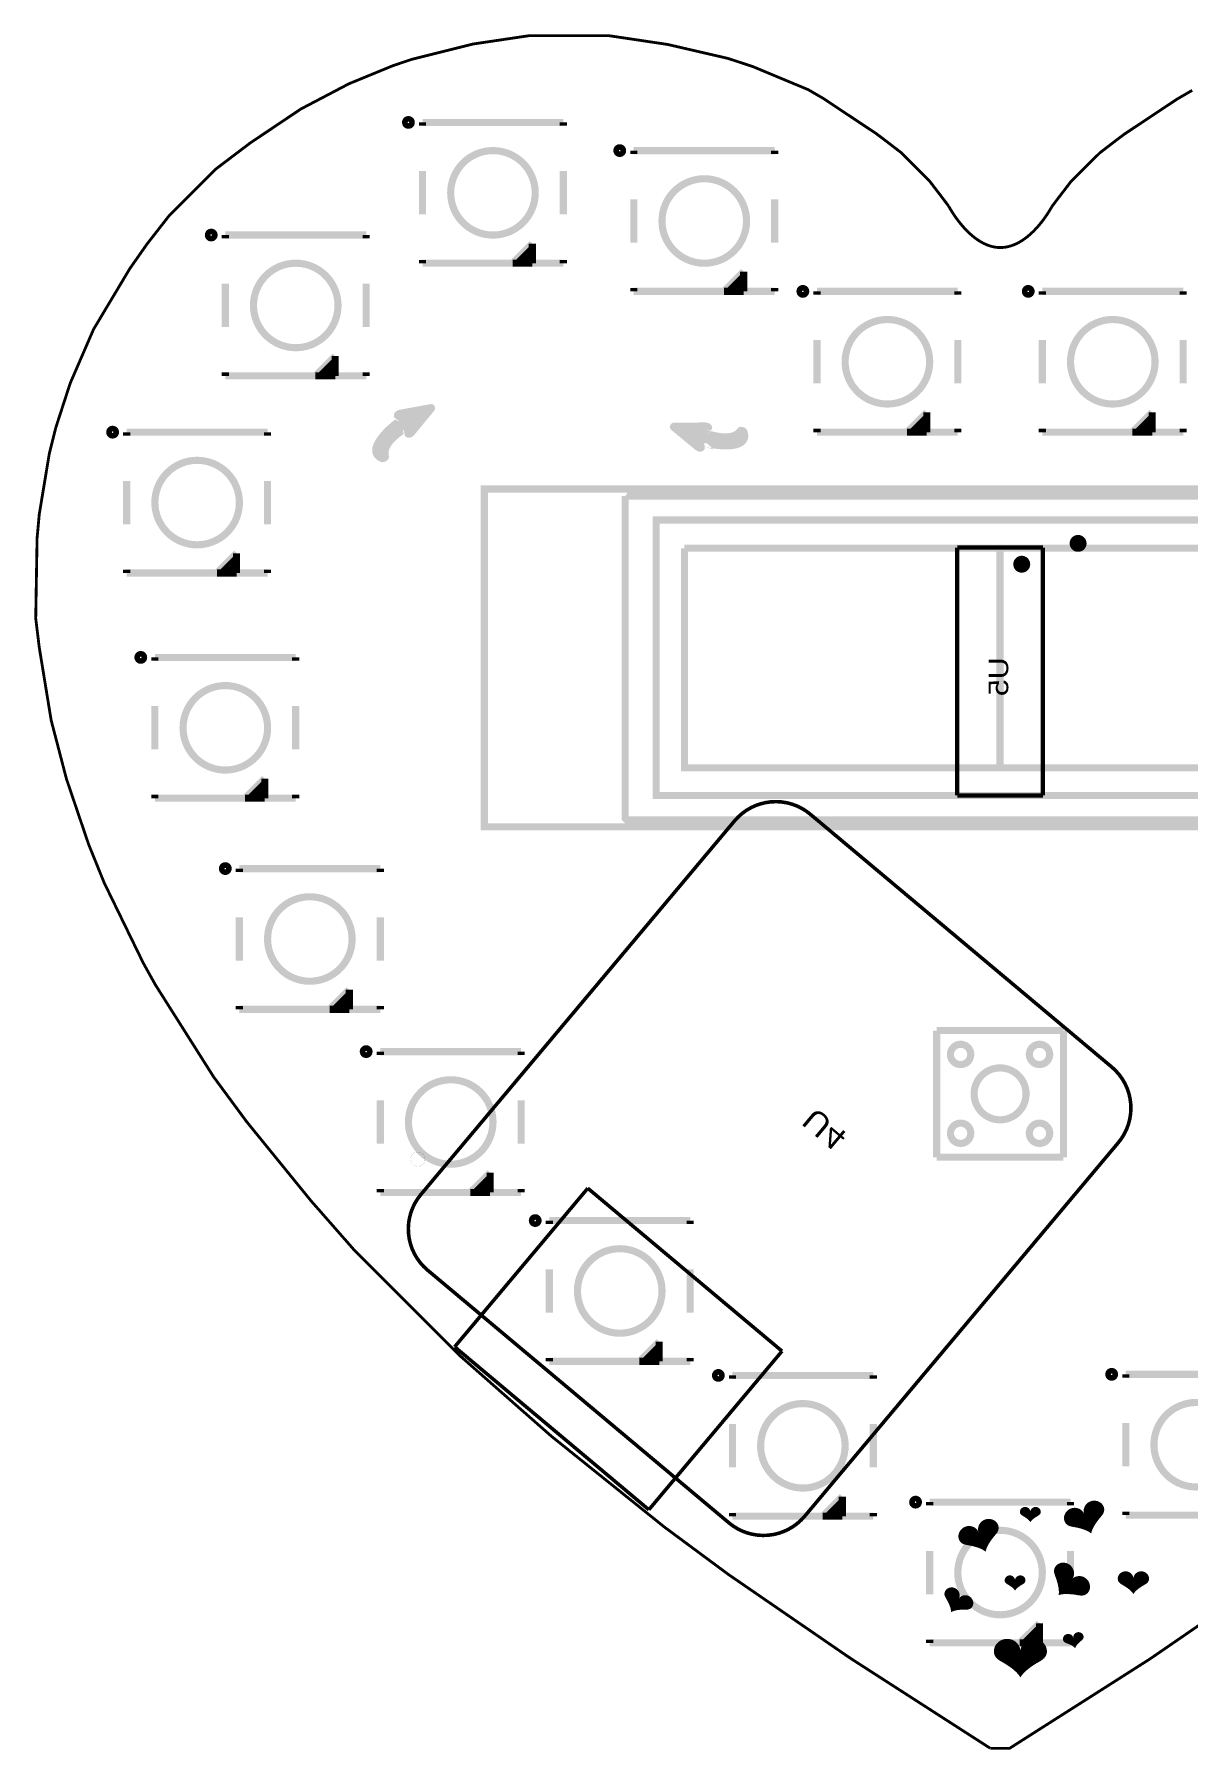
# Model space of a CAD drawing. Header units: millimetres. Extents: x -86.3 to -17.7, y 93.2 to 154.1.
# Drawn here: x -86.3 to -45.3, y 93.2 to 154.1 of the extents above; entities that cross this region are included whole.
import ezdxf
from ezdxf.enums import TextEntityAlignment as Align

# ---------------------------------------------------------------- set-up
doc = ezdxf.new("R2010")
doc.units = ezdxf.units.MM
doc.header["$MEASUREMENT"] = 0
for name, color, linetype, true_color in [('Board-Outline-Layer', 7, 'Continuous', 0xff00ff), ('Bottom-Silkscreen-Layer', 7, 'Continuous', 0x66cc33), ('Top-Silkscreen-Layer', 7, 'Continuous', 0xffcc00)]:
    doc.layers.add(name, color=color, linetype=linetype, true_color=true_color)
doc.styles.get("Standard").update_dxf_attribs({"font": 'arial.ttf'})

msp = doc.modelspace()

# ---------------------------------------------------------------- hatches: boundary and pattern name
at = {"layer": 'Top-Silkscreen-Layer'}
for points in [[(-68.6, 146.7), (-68.6, 146.1), (-68.7, 146), (-69.3, 146)], [(-68.6, 146.7), (-68.6, 146.1), (-68.7, 146), (-69.3, 146)], [(-61.1, 145.7), (-61.1, 145.1), (-61.2, 145), (-61.8, 145)], [(-61.1, 145.7), (-61.1, 145.1), (-61.2, 145), (-61.8, 145)], [(-75.6, 142.7), (-75.6, 142.1), (-75.7, 142), (-76.3, 142)], [(-75.6, 142.7), (-75.6, 142.1), (-75.7, 142), (-76.3, 142)], [(-73.885, 139.068), (-73.892, 139.065), (-73.899, 139.064), (-73.906, 139.062), (-73.914, 139.061), (-73.921, 139.06), (-73.926, 139.061), (-73.93, 139.062), (-73.935, 139.064), (-73.939, 139.066), (-73.95, 139.071), (-73.961, 139.075), (-73.975, 139.082), (-73.988, 139.089), (-74, 139.096), (-74.012, 139.103), (-74.023, 139.11), (-74.033, 139.117), (-74.044, 139.125), (-74.055, 139.133), (-74.062, 139.14), (-74.07, 139.146), (-74.076, 139.152), (-74.082, 139.158), (-74.089, 139.166), (-74.096, 139.174), (-74.105, 139.185), (-74.113, 139.196), (-74.126, 139.221), (-74.14, 139.246), (-74.144, 139.257), (-74.148, 139.269), (-74.151, 139.28), (-74.154, 139.292), (-74.155, 139.302), (-74.157, 139.313), (-74.158, 139.326), (-74.159, 139.339), (-74.159, 139.353), (-74.159, 139.366), (-74.159, 139.378), (-74.158, 139.389), (-74.155, 139.408), (-74.153, 139.426), (-74.149, 139.445), (-74.144, 139.463), (-74.14, 139.477), (-74.136, 139.491), (-74.129, 139.51), (-74.123, 139.528), (-74.114, 139.548), (-74.105, 139.569), (-74.101, 139.579), (-74.096, 139.589), (-74.087, 139.606), (-74.078, 139.623), (-74.07, 139.638), (-74.061, 139.654), (-74.05, 139.672), (-74.038, 139.691), (-74.028, 139.706), (-74.018, 139.722), (-74.005, 139.741), (-73.991, 139.761), (-73.969, 139.791), (-73.946, 139.821), (-73.935, 139.834), (-73.924, 139.848), (-73.917, 139.857), (-73.91, 139.866), (-73.9, 139.878), (-73.889, 139.89), (-73.878, 139.903), (-73.867, 139.916), (-73.85, 139.935), (-73.832, 139.954), (-73.813, 139.975), (-73.793, 139.996), (-73.775, 140.015), (-73.757, 140.033), (-73.736, 140.053), (-73.716, 140.074), (-73.695, 140.094), (-73.674, 140.113), (-73.642, 140.142), (-73.611, 140.171), (-73.582, 140.195), (-73.553, 140.22), (-73.528, 140.242), (-73.502, 140.263), (-73.481, 140.28), (-73.46, 140.296), (-73.436, 140.315), (-73.412, 140.333), (-73.395, 140.347), (-73.377, 140.36), (-73.359, 140.373), (-73.341, 140.386), (-73.32, 140.401), (-73.299, 140.415), (-73.27, 140.436), (-73.24, 140.456), (-73.231, 140.461), (-73.222, 140.467), (-73.224, 140.468), (-73.225, 140.469), (-73.302, 140.527), (-73.378, 140.585), (-73.382, 140.588), (-73.386, 140.592), (-73.386, 140.596), (-73.387, 140.601), (-73.385, 140.606), (-73.383, 140.612), (-73.379, 140.619), (-73.374, 140.626), (-73.366, 140.633), (-73.357, 140.641), (-73.344, 140.649), (-73.332, 140.656), (-73.322, 140.66), (-73.312, 140.664), (-73.306, 140.666), (-73.299, 140.668), (-73.283, 140.671), (-73.266, 140.674), (-72.934, 140.735), (-72.601, 140.796), (-72.59, 140.798), (-72.58, 140.8), (-72.558, 140.804), (-72.537, 140.808), (-72.509, 140.813), (-72.482, 140.818), (-72.44, 140.826), (-72.398, 140.833), (-72.389, 140.835), (-72.38, 140.836), (-72.298, 140.852), (-72.215, 140.867), (-72.21, 140.867), (-72.204, 140.868), (-72.198, 140.866), (-72.191, 140.865), (-72.188, 140.86), (-72.184, 140.855), (-72.184, 140.85), (-72.185, 140.845), (-72.187, 140.841), (-72.188, 140.837), (-72.192, 140.832), (-72.196, 140.826), (-72.487, 140.473), (-72.778, 140.119), (-72.785, 140.111), (-72.793, 140.102), (-72.827, 140.06), (-72.861, 140.019), (-72.879, 139.997), (-72.897, 139.975), (-72.901, 139.97), (-72.905, 139.966), (-72.912, 139.96), (-72.919, 139.955), (-72.929, 139.948), (-72.94, 139.942), (-72.948, 139.938), (-72.957, 139.934), (-72.965, 139.932), (-72.972, 139.93), (-72.98, 139.929), (-72.987, 139.928), (-72.994, 139.929), (-73, 139.93), (-73.004, 139.933), (-73.008, 139.936), (-73.011, 139.955), (-73.015, 139.974), (-73.032, 140.07), (-73.05, 140.165), (-73.05, 140.167), (-73.05, 140.168), (-73.055, 140.165), (-73.06, 140.162), (-73.088, 140.144), (-73.117, 140.125), (-73.147, 140.105), (-73.176, 140.086), (-73.193, 140.074), (-73.211, 140.062), (-73.232, 140.047), (-73.253, 140.032), (-73.276, 140.015), (-73.299, 139.998), (-73.311, 139.99), (-73.323, 139.981), (-73.341, 139.967), (-73.359, 139.953), (-73.383, 139.934), (-73.408, 139.914), (-73.417, 139.907), (-73.427, 139.899), (-73.443, 139.885), (-73.458, 139.872), (-73.479, 139.854), (-73.499, 139.836), (-73.518, 139.819), (-73.537, 139.801), (-73.554, 139.784), (-73.571, 139.767), (-73.588, 139.749), (-73.605, 139.731), (-73.616, 139.72), (-73.626, 139.709), (-73.637, 139.696), (-73.648, 139.683), (-73.662, 139.667), (-73.675, 139.651), (-73.691, 139.628), (-73.708, 139.606), (-73.718, 139.591), (-73.728, 139.576), (-73.739, 139.558), (-73.749, 139.541), (-73.755, 139.531), (-73.761, 139.521), (-73.768, 139.506), (-73.776, 139.491), (-73.783, 139.476), (-73.79, 139.461), (-73.796, 139.445), (-73.802, 139.429), (-73.808, 139.41), (-73.814, 139.391), (-73.818, 139.376), (-73.822, 139.361), (-73.825, 139.346), (-73.828, 139.33), (-73.83, 139.315), (-73.832, 139.3), (-73.833, 139.286), (-73.834, 139.273), (-73.834, 139.258), (-73.834, 139.243), (-73.834, 139.231), (-73.833, 139.219), (-73.832, 139.21), (-73.832, 139.2), (-73.83, 139.189), (-73.828, 139.177), (-73.827, 139.168), (-73.825, 139.159), (-73.822, 139.145), (-73.819, 139.132), (-73.819, 139.128), (-73.82, 139.124), (-73.823, 139.117), (-73.826, 139.11), (-73.833, 139.103), (-73.839, 139.096), (-73.848, 139.09), (-73.856, 139.084), (-73.866, 139.077), (-73.877, 139.071)], [(-61.126, 140.045), (-61.12, 140.041), (-61.114, 140.037), (-61.108, 140.033), (-61.102, 140.028), (-61.097, 140.022), (-61.094, 140.018), (-61.092, 140.014), (-61.091, 140.01), (-61.09, 140.005), (-61.086, 139.993), (-61.083, 139.982), (-61.079, 139.967), (-61.076, 139.952), (-61.073, 139.939), (-61.071, 139.925), (-61.07, 139.913), (-61.068, 139.901), (-61.067, 139.887), (-61.067, 139.873), (-61.067, 139.863), (-61.067, 139.853), (-61.068, 139.845), (-61.068, 139.837), (-61.07, 139.826), (-61.071, 139.815), (-61.074, 139.802), (-61.077, 139.788), (-61.088, 139.762), (-61.098, 139.736), (-61.105, 139.725), (-61.111, 139.714), (-61.118, 139.705), (-61.125, 139.696), (-61.132, 139.687), (-61.139, 139.679), (-61.148, 139.67), (-61.157, 139.661), (-61.168, 139.652), (-61.178, 139.643), (-61.187, 139.636), (-61.197, 139.629), (-61.212, 139.619), (-61.228, 139.609), (-61.245, 139.601), (-61.262, 139.592), (-61.275, 139.587), (-61.289, 139.581), (-61.307, 139.574), (-61.326, 139.567), (-61.347, 139.561), (-61.368, 139.554), (-61.379, 139.551), (-61.389, 139.549), (-61.408, 139.544), (-61.427, 139.54), (-61.444, 139.537), (-61.462, 139.534), (-61.483, 139.53), (-61.505, 139.527), (-61.523, 139.525), (-61.541, 139.523), (-61.565, 139.52), (-61.588, 139.518), (-61.626, 139.516), (-61.663, 139.514), (-61.681, 139.514), (-61.698, 139.513), (-61.71, 139.513), (-61.721, 139.513), (-61.737, 139.513), (-61.753, 139.513), (-61.77, 139.514), (-61.787, 139.514), (-61.813, 139.515), (-61.839, 139.516), (-61.868, 139.517), (-61.896, 139.519), (-61.922, 139.521), (-61.948, 139.523), (-61.977, 139.526), (-62.005, 139.528), (-62.034, 139.531), (-62.062, 139.535), (-62.105, 139.54), (-62.147, 139.546), (-62.184, 139.552), (-62.222, 139.558), (-62.255, 139.564), (-62.288, 139.57), (-62.314, 139.576), (-62.34, 139.581), (-62.37, 139.587), (-62.399, 139.594), (-62.421, 139.599), (-62.442, 139.604), (-62.464, 139.609), (-62.485, 139.614), (-62.51, 139.621), (-62.535, 139.627), (-62.569, 139.637), (-62.604, 139.647), (-62.614, 139.65), (-62.624, 139.653), (-62.623, 139.652), (-62.623, 139.65), (-62.619, 139.554), (-62.614, 139.458), (-62.614, 139.453), (-62.614, 139.448), (-62.617, 139.445), (-62.62, 139.441), (-62.626, 139.439), (-62.632, 139.436), (-62.64, 139.436), (-62.648, 139.435), (-62.659, 139.437), (-62.67, 139.438), (-62.684, 139.443), (-62.698, 139.448), (-62.708, 139.453), (-62.717, 139.458), (-62.723, 139.462), (-62.728, 139.465), (-62.741, 139.476), (-62.754, 139.487), (-63.014, 139.702), (-63.275, 139.918), (-63.283, 139.925), (-63.292, 139.932), (-63.309, 139.946), (-63.325, 139.96), (-63.347, 139.977), (-63.368, 139.995), (-63.401, 140.022), (-63.434, 140.049), (-63.441, 140.055), (-63.448, 140.061), (-63.513, 140.114), (-63.577, 140.168), (-63.581, 140.172), (-63.585, 140.176), (-63.588, 140.182), (-63.591, 140.188), (-63.59, 140.193), (-63.588, 140.199), (-63.584, 140.202), (-63.581, 140.205), (-63.576, 140.206), (-63.572, 140.207), (-63.565, 140.208), (-63.558, 140.208), (-63.101, 140.213), (-62.643, 140.217), (-62.631, 140.217), (-62.62, 140.217), (-62.566, 140.218), (-62.513, 140.218), (-62.484, 140.219), (-62.455, 140.219), (-62.449, 140.219), (-62.443, 140.218), (-62.435, 140.217), (-62.427, 140.215), (-62.415, 140.211), (-62.403, 140.207), (-62.394, 140.203), (-62.386, 140.199), (-62.379, 140.195), (-62.373, 140.19), (-62.367, 140.185), (-62.362, 140.18), (-62.359, 140.174), (-62.355, 140.169), (-62.355, 140.164), (-62.355, 140.159), (-62.367, 140.144), (-62.38, 140.129), (-62.441, 140.054), (-62.503, 139.98), (-62.504, 139.978), (-62.505, 139.977), (-62.5, 139.976), (-62.495, 139.974), (-62.462, 139.964), (-62.43, 139.954), (-62.395, 139.944), (-62.361, 139.934), (-62.341, 139.928), (-62.321, 139.923), (-62.296, 139.916), (-62.27, 139.909), (-62.243, 139.903), (-62.215, 139.896), (-62.201, 139.892), (-62.187, 139.889), (-62.164, 139.884), (-62.142, 139.879), (-62.112, 139.873), (-62.081, 139.867), (-62.069, 139.864), (-62.057, 139.862), (-62.037, 139.858), (-62.016, 139.855), (-61.989, 139.851), (-61.962, 139.847), (-61.937, 139.844), (-61.911, 139.841), (-61.888, 139.838), (-61.864, 139.836), (-61.839, 139.834), (-61.814, 139.833), (-61.799, 139.832), (-61.783, 139.832), (-61.766, 139.831), (-61.749, 139.831), (-61.728, 139.831), (-61.707, 139.832), (-61.68, 139.833), (-61.652, 139.835), (-61.634, 139.837), (-61.616, 139.839), (-61.596, 139.842), (-61.576, 139.845), (-61.564, 139.847), (-61.553, 139.849), (-61.537, 139.853), (-61.52, 139.857), (-61.504, 139.861), (-61.488, 139.865), (-61.472, 139.871), (-61.456, 139.876), (-61.437, 139.884), (-61.419, 139.891), (-61.405, 139.898), (-61.391, 139.905), (-61.377, 139.912), (-61.363, 139.92), (-61.351, 139.928), (-61.338, 139.936), (-61.327, 139.944), (-61.316, 139.952), (-61.304, 139.962), (-61.293, 139.971), (-61.284, 139.979), (-61.275, 139.987), (-61.268, 139.994), (-61.262, 140.001), (-61.254, 140.01), (-61.246, 140.018), (-61.24, 140.025), (-61.234, 140.033), (-61.226, 140.044), (-61.218, 140.054), (-61.214, 140.057), (-61.211, 140.059), (-61.204, 140.061), (-61.196, 140.063), (-61.186, 140.062), (-61.177, 140.062), (-61.167, 140.06), (-61.157, 140.057), (-61.145, 140.053), (-61.133, 140.049)], [(-54.6, 140.7), (-54.6, 140.1), (-54.7, 140), (-55.3, 140)], [(-54.6, 140.7), (-54.6, 140.1), (-54.7, 140), (-55.3, 140)], [(-46.6, 140.7), (-46.6, 140.1), (-46.7, 140), (-47.3, 140)], [(-46.6, 140.7), (-46.6, 140.1), (-46.7, 140), (-47.3, 140)], [(-79.1, 135.7), (-79.1, 135.1), (-79.2, 135), (-79.8, 135)], [(-79.1, 135.7), (-79.1, 135.1), (-79.2, 135), (-79.8, 135)], [(-78.1, 127.7), (-78.1, 127.1), (-78.2, 127), (-78.8, 127)], [(-78.1, 127.7), (-78.1, 127.1), (-78.2, 127), (-78.8, 127)], [(-75.1, 120.2), (-75.1, 119.6), (-75.2, 119.5), (-75.8, 119.5)], [(-75.1, 120.2), (-75.1, 119.6), (-75.2, 119.5), (-75.8, 119.5)], [(-70.1, 113.7), (-70.1, 113.1), (-70.2, 113), (-70.8, 113)], [(-70.1, 113.7), (-70.1, 113.1), (-70.2, 113), (-70.8, 113)], [(-64.1, 107.7), (-64.1, 107.1), (-64.2, 107), (-64.8, 107)], [(-64.1, 107.7), (-64.1, 107.1), (-64.2, 107), (-64.8, 107)], [(-57.6, 102.2), (-57.6, 101.6), (-57.7, 101.5), (-58.3, 101.5)], [(-57.6, 102.2), (-57.6, 101.6), (-57.7, 101.5), (-58.3, 101.5)], [(-50.6, 97.7), (-50.6, 97.1), (-50.7, 97), (-51.3, 97)], [(-50.6, 97.7), (-50.6, 97.1), (-50.7, 97), (-51.3, 97)]]:
    msp.add_hatch(color=256, dxfattribs=at).paths.add_polyline_path(points)

# ---------------------------------------------------------------- linework, layer by layer
at = {"layer": 'Board-Outline-Layer', "const_width": 0.1}
for points in [[(-52.353, 93.261), (-57.24, 96.408), (-57.439, 96.541), (-61.636, 99.427), (-63.909, 101.111), (-67.928, 104.343), (-70.036, 106.198), (-71.137, 107.168), (-74.932, 110.962), (-76.462, 112.706), (-78.747, 115.517), (-79.913, 117.1), (-81.983, 120.375), (-82.414, 121.151), (-83.797, 123.992), (-84.349, 125.355), (-85.138, 127.684), (-85.681, 129.769), (-86.103, 132.352), (-86.229, 133.383), (-86.181, 136.233), (-86.103, 137.088), (-85.744, 139.254), (-85.508, 140.189), (-85.004, 141.74), (-84.176, 143.654), (-82.885, 145.815), (-82.282, 146.677), (-81.485, 147.699), (-79.847, 149.337), (-78.624, 150.265), (-76.82, 151.476), (-75.113, 152.373), (-73.543, 153.019), (-72.871, 153.244), (-70.7, 153.786), (-68.723, 154.08), (-65.877, 154.08), (-63.801, 153.77), (-61.659, 153.274), (-60.78, 152.985), (-58.814, 152.166), (-58.279, 151.855), (-56.406, 150.61), (-56.117, 150.393), (-55.529, 149.941), (-54.494, 148.906), (-54.084, 148.371), (-53.825, 148.028)], [(-45.179, 152.141), (-45.714, 151.831), (-47.587, 150.585), (-47.876, 150.368), (-48.464, 149.916), (-49.499, 148.881), (-49.909, 148.346), (-50.168, 148.004)], [(-53.825, 148.028), (-53.824, 148.026), (-53.821, 148.021), (-53.816, 148.012), (-53.809, 148), (-53.801, 147.985), (-53.791, 147.967), (-53.779, 147.946), (-53.765, 147.923), (-53.75, 147.897), (-53.732, 147.869), (-53.713, 147.838), (-53.693, 147.806), (-53.671, 147.772), (-53.647, 147.735), (-53.622, 147.698), (-53.595, 147.659), (-53.566, 147.618), (-53.536, 147.577), (-53.505, 147.535), (-53.472, 147.491), (-53.437, 147.447), (-53.401, 147.403), (-53.364, 147.358), (-53.326, 147.313), (-53.286, 147.268), (-53.245, 147.223), (-53.202, 147.178), (-53.158, 147.134), (-53.113, 147.09), (-53.067, 147.047), (-53.019, 147.004), (-52.971, 146.963), (-52.921, 146.923), (-52.87, 146.884), (-52.818, 146.846), (-52.765, 146.81), (-52.711, 146.776), (-52.655, 146.744), (-52.599, 146.714), (-52.542, 146.686), (-52.484, 146.66), (-52.425, 146.637), (-52.365, 146.616), (-52.304, 146.598), (-52.242, 146.584), (-52.179, 146.572), (-52.116, 146.563), (-52.052, 146.558), (-51.987, 146.557)], [(-51.987, 146.557), (-51.922, 146.559), (-51.858, 146.564), (-51.795, 146.573), (-51.732, 146.585), (-51.671, 146.6), (-51.61, 146.618), (-51.55, 146.639), (-51.491, 146.662), (-51.433, 146.687), (-51.377, 146.715), (-51.321, 146.745), (-51.266, 146.777), (-51.212, 146.81), (-51.16, 146.846), (-51.108, 146.883), (-51.058, 146.921), (-51.008, 146.961), (-50.96, 147.001), (-50.913, 147.043), (-50.868, 147.085), (-50.823, 147.128), (-50.78, 147.172), (-50.738, 147.216), (-50.697, 147.26), (-50.658, 147.304), (-50.62, 147.348), (-50.583, 147.392), (-50.548, 147.435), (-50.514, 147.478), (-50.482, 147.521), (-50.451, 147.562), (-50.422, 147.603), (-50.394, 147.642), (-50.367, 147.68), (-50.342, 147.717), (-50.319, 147.752), (-50.297, 147.786), (-50.277, 147.818), (-50.259, 147.847), (-50.242, 147.875), (-50.227, 147.9), (-50.213, 147.923), (-50.201, 147.943), (-50.191, 147.961), (-50.183, 147.976), (-50.177, 147.987), (-50.172, 147.996), (-50.169, 148.001), (-50.168, 148.003)], [(-52.345, 93.258), (-51.66, 93.258), (-46.753, 96.384), (-46.554, 96.517), (-42.357, 99.403)]]:
    msp.add_lwpolyline(points, dxfattribs=at)
at = {"layer": 'Bottom-Silkscreen-Layer'}
for points, const_width in [([(-50.479, 135.901), (-53.521, 135.901)], 0.152), ([(-53.521, 135.901), (-53.521, 127.099)], 0.152), ([(-50.479, 135.901), (-53.521, 135.901)], 0.152), ([(-53.521, 135.901), (-53.521, 127.099)], 0.152), ([(-50.479, 127.099), (-50.479, 135.901)], 0.152), ([(-50.479, 127.099), (-50.479, 135.901)], 0.152), ([(-53.521, 127.099), (-50.479, 127.099)], 0.152), ([(-53.521, 127.099), (-50.479, 127.099)], 0.152), ([(-61.422, 126.198), (-72.558, 112.926)], 0.127), ([(-61.422, 126.198), (-72.558, 112.926)], 0.127), ([(-58.738, 126.433), (-48.036, 117.453)], 0.127), ([(-58.738, 126.433), (-48.036, 117.453)], 0.127), ([(-47.802, 114.769), (-58.938, 101.497)], 0.127), ([(-47.802, 114.769), (-58.938, 101.497)], 0.127), ([(-66.634, 113.148), (-71.36, 107.515)], 0.127), ([(-66.634, 113.148), (-71.36, 107.515)], 0.127), ([(-59.74, 107.363), (-66.634, 113.148)], 0.127), ([(-59.74, 107.363), (-66.634, 113.148)], 0.127), ([(-61.622, 101.263), (-72.323, 110.242)], 0.127), ([(-61.622, 101.263), (-72.323, 110.242)], 0.127), ([(-71.356, 107.513), (-64.466, 101.731)], 0.127), ([(-71.356, 107.513), (-64.466, 101.731)], 0.127), ([(-64.466, 101.731), (-59.74, 107.363)], 0.127), ([(-64.466, 101.731), (-59.74, 107.363)], 0.127)]:
    msp.add_lwpolyline(points, dxfattribs=dict(at, const_width=const_width))
for points, const_width in [([(-49.381, 136.05, 1), (-49.081, 136.05, 1)], 0.3), ([(-49.381, 136.05, 1), (-49.081, 136.05, 1)], 0.3), ([(-51.381, 135.31, 1), (-51.081, 135.31, 1)], 0.3), ([(-51.381, 135.31, 1), (-51.081, 135.31, 1)], 0.3), ([(-72.922, 114.179, 1), (-72.414, 114.179, 1)], 0.003), ([(-72.922, 114.179, 1), (-72.414, 114.179, 1)], 0.003)]:
    msp.add_lwpolyline(points, format="xyb", close=True, dxfattribs=dict(at, const_width=const_width))
at = {"layer": 'Bottom-Silkscreen-Layer', "const_width": 0.127}
for points in [[(-61.422, 126.198, -0.414), (-58.738, 126.433)], [(-61.422, 126.198, -0.414), (-58.738, 126.433)], [(-48.036, 117.453, -0.414), (-47.802, 114.769)], [(-48.036, 117.453, -0.414), (-47.802, 114.769)], [(-72.323, 110.242, -0.414), (-72.558, 112.926)], [(-72.323, 110.242, -0.414), (-72.558, 112.926)], [(-58.938, 101.497, -0.414), (-61.622, 101.263)], [(-58.938, 101.497, -0.414), (-61.622, 101.263)]]:
    msp.add_lwpolyline(points, format="xyb", dxfattribs=at)
at = {"layer": 'Top-Silkscreen-Layer', "const_width": 0.254}
for points in [[(-73.1, 151, 1), (-72.9, 151, 1)], [(-73.1, 151, 1), (-72.9, 151, 1)], [(-71.5, 148.5, 1), (-68.499, 148.5, 1)], [(-71.5, 148.5, 1), (-68.499, 148.5, 1)], [(-65.6, 150, 1), (-65.4, 150, 1)], [(-65.6, 150, 1), (-65.4, 150, 1)], [(-64, 147.5, 1), (-60.999, 147.5, 1)], [(-64, 147.5, 1), (-60.999, 147.5, 1)], [(-80.1, 147, 1), (-79.9, 147, 1)], [(-80.1, 147, 1), (-79.9, 147, 1)], [(-78.5, 144.5, 1), (-75.499, 144.5, 1)], [(-78.5, 144.5, 1), (-75.499, 144.5, 1)], [(-59.1, 145, 1), (-58.9, 145, 1)], [(-59.1, 145, 1), (-58.9, 145, 1)], [(-51.1, 145, 1), (-50.9, 145, 1)], [(-51.1, 145, 1), (-50.9, 145, 1)], [(-57.5, 142.5, 1), (-54.499, 142.5, 1)], [(-57.5, 142.5, 1), (-54.499, 142.5, 1)], [(-49.5, 142.5, 1), (-46.499, 142.5, 1)], [(-49.5, 142.5, 1), (-46.499, 142.5, 1)], [(-83.6, 140, 1), (-83.4, 140, 1)], [(-83.6, 140, 1), (-83.4, 140, 1)], [(-82, 137.5, 1), (-78.999, 137.5, 1)], [(-82, 137.5, 1), (-78.999, 137.5, 1)], [(-82.6, 132, 1), (-82.4, 132, 1)], [(-82.6, 132, 1), (-82.4, 132, 1)], [(-81, 129.5, 1), (-77.999, 129.5, 1)], [(-81, 129.5, 1), (-77.999, 129.5, 1)], [(-79.6, 124.5, 1), (-79.4, 124.5, 1)], [(-79.6, 124.5, 1), (-79.4, 124.5, 1)], [(-78, 122, 1), (-74.999, 122, 1)], [(-78, 122, 1), (-74.999, 122, 1)], [(-74.6, 118, 1), (-74.4, 118, 1)], [(-74.6, 118, 1), (-74.4, 118, 1)], [(-73, 115.5, 1), (-69.999, 115.5, 1)], [(-73, 115.5, 1), (-69.999, 115.5, 1)], [(-68.6, 112, 1), (-68.4, 112, 1)], [(-68.6, 112, 1), (-68.4, 112, 1)], [(-67, 109.5, 1), (-63.999, 109.5, 1)], [(-67, 109.5, 1), (-63.999, 109.5, 1)], [(-62.1, 106.5, 1), (-61.9, 106.5, 1)], [(-62.1, 106.5, 1), (-61.9, 106.5, 1)], [(-48.139, 106.539, 1), (-47.939, 106.539, 1)], [(-48.139, 106.539, 1), (-47.939, 106.539, 1)], [(-60.5, 104, 1), (-57.499, 104, 1)], [(-60.5, 104, 1), (-57.499, 104, 1)], [(-46.539, 104.039, 1), (-43.538, 104.039, 1)], [(-46.539, 104.039, 1), (-43.538, 104.039, 1)], [(-55.1, 102, 1), (-54.9, 102, 1)], [(-55.1, 102, 1), (-54.9, 102, 1)], [(-53.5, 99.5, 1), (-50.499, 99.5, 1)], [(-53.5, 99.5, 1), (-50.499, 99.5, 1)]]:
    msp.add_lwpolyline(points, format="xyb", close=True, dxfattribs=at)
for points in [[(-72.5, 151), (-67.5, 151)], [(-72.5, 150.881), (-72.5, 151)], [(-72.5, 151), (-67.5, 151)], [(-72.5, 150.881), (-72.5, 151)], [(-67.5, 151), (-67.5, 150.881)], [(-67.5, 151), (-67.5, 150.881)], [(-65, 150), (-60, 150)], [(-65, 149.881), (-65, 150)], [(-65, 150), (-60, 150)], [(-65, 149.881), (-65, 150)], [(-60, 150), (-60, 149.881)], [(-60, 150), (-60, 149.881)], [(-72.5, 147.731), (-72.5, 149.27)], [(-72.5, 147.731), (-72.5, 149.27)], [(-67.5, 149.27), (-67.5, 147.731)], [(-67.5, 149.27), (-67.5, 147.731)], [(-65, 146.731), (-65, 148.27)], [(-65, 146.731), (-65, 148.27)], [(-60, 148.27), (-60, 146.731)], [(-60, 148.27), (-60, 146.731)], [(-79.5, 147), (-74.5, 147)], [(-79.5, 146.881), (-79.5, 147)], [(-79.5, 147), (-74.5, 147)], [(-79.5, 146.881), (-79.5, 147)], [(-74.5, 147), (-74.5, 146.881)], [(-74.5, 147), (-74.5, 146.881)], [(-69.3, 146), (-68.6, 146.701)], [(-69.3, 146), (-68.6, 146.701)], [(-68.6, 146.7), (-68.6, 146)], [(-68.6, 146.7), (-68.6, 146)], [(-72.5, 146), (-72.5, 146.12)], [(-72.5, 146), (-72.5, 146.12)], [(-67.5, 146.12), (-67.5, 146)], [(-67.5, 146.12), (-67.5, 146)], [(-67.5, 146), (-72.5, 146)], [(-67.5, 146), (-72.5, 146)], [(-68.6, 146), (-69.3, 146)], [(-68.6, 146), (-69.3, 146)], [(-61.8, 145), (-61.1, 145.701)], [(-61.8, 145), (-61.1, 145.701)], [(-61.1, 145.7), (-61.1, 145)], [(-61.1, 145.7), (-61.1, 145)], [(-79.5, 143.731), (-79.5, 145.27)], [(-79.5, 143.731), (-79.5, 145.27)], [(-74.5, 145.27), (-74.5, 143.731)], [(-74.5, 145.27), (-74.5, 143.731)], [(-65, 145), (-65, 145.12)], [(-65, 145), (-65, 145.12)], [(-60, 145), (-65, 145)], [(-60, 145), (-65, 145)], [(-61.1, 145), (-61.8, 145)], [(-61.1, 145), (-61.8, 145)], [(-60, 145.12), (-60, 145)], [(-60, 145.12), (-60, 145)], [(-58.5, 145), (-53.5, 145)], [(-58.5, 144.881), (-58.5, 145)], [(-58.5, 145), (-53.5, 145)], [(-58.5, 144.881), (-58.5, 145)], [(-53.5, 145), (-53.5, 144.881)], [(-53.5, 145), (-53.5, 144.881)], [(-50.5, 145), (-45.5, 145)], [(-50.5, 144.881), (-50.5, 145)], [(-50.5, 145), (-45.5, 145)], [(-50.5, 144.881), (-50.5, 145)], [(-45.5, 145), (-45.5, 144.881)], [(-45.5, 145), (-45.5, 144.881)], [(-58.5, 141.731), (-58.5, 143.27)], [(-58.5, 141.731), (-58.5, 143.27)], [(-53.5, 143.27), (-53.5, 141.731)], [(-53.5, 143.27), (-53.5, 141.731)], [(-50.5, 141.731), (-50.5, 143.27)], [(-50.5, 141.731), (-50.5, 143.27)], [(-45.5, 143.27), (-45.5, 141.731)], [(-45.5, 143.27), (-45.5, 141.731)], [(-76.3, 142), (-75.6, 142.701)], [(-76.3, 142), (-75.6, 142.701)], [(-75.6, 142.7), (-75.6, 142)], [(-75.6, 142.7), (-75.6, 142)], [(-79.5, 142), (-79.5, 142.12)], [(-79.5, 142), (-79.5, 142.12)], [(-74.5, 142), (-79.5, 142)], [(-74.5, 142), (-79.5, 142)], [(-75.6, 142), (-76.3, 142)], [(-75.6, 142), (-76.3, 142)], [(-74.5, 142.12), (-74.5, 142)], [(-74.5, 142.12), (-74.5, 142)], [(-55.3, 140), (-54.6, 140.701)], [(-55.3, 140), (-54.6, 140.701)], [(-54.6, 140.7), (-54.6, 140)], [(-54.6, 140.7), (-54.6, 140)], [(-47.3, 140), (-46.6, 140.701)], [(-47.3, 140), (-46.6, 140.701)], [(-46.6, 140.7), (-46.6, 140)], [(-46.6, 140.7), (-46.6, 140)], [(-83, 140), (-78, 140)], [(-83, 139.881), (-83, 140)], [(-83, 140), (-78, 140)], [(-83, 139.881), (-83, 140)], [(-78, 140), (-78, 139.881)], [(-78, 140), (-78, 139.881)], [(-58.5, 140), (-58.5, 140.12)], [(-58.5, 140), (-58.5, 140.12)], [(-53.5, 140), (-58.5, 140)], [(-53.5, 140), (-58.5, 140)], [(-54.6, 140), (-55.3, 140)], [(-54.6, 140), (-55.3, 140)], [(-53.5, 140.12), (-53.5, 140)], [(-53.5, 140.12), (-53.5, 140)], [(-50.5, 140), (-50.5, 140.12)], [(-50.5, 140), (-50.5, 140.12)], [(-45.5, 140), (-50.5, 140)], [(-45.5, 140), (-50.5, 140)], [(-46.6, 140), (-47.3, 140)], [(-46.6, 140), (-47.3, 140)], [(-45.5, 140.12), (-45.5, 140)], [(-45.5, 140.12), (-45.5, 140)], [(-83, 136.731), (-83, 138.27)], [(-83, 136.731), (-83, 138.27)], [(-78, 138.27), (-78, 136.731)], [(-78, 138.27), (-78, 136.731)], [(-65.305, 137.731), (-65.301, 137.728), (-35.306, 137.728), (-35.306, 126.235), (-65.259, 126.235), (-65.305, 126.281), (-65.305, 137.728)], [(-65.305, 137.731), (-65.301, 137.728), (-35.306, 137.728), (-35.306, 126.235), (-65.259, 126.235), (-65.305, 126.281), (-65.305, 137.728)], [(-63.204, 135.877), (-63.204, 128.079), (-40.823, 128.079), (-40.823, 135.864), (-40.805, 135.881), (-63.204, 135.881)], [(-63.204, 135.877), (-63.204, 128.079), (-40.823, 128.079), (-40.823, 135.864), (-40.805, 135.881), (-63.204, 135.881)], [(-52.005, 135.881), (-52.005, 128.079)], [(-83, 135), (-83, 135.12)], [(-83, 135), (-83, 135.12)], [(-79.8, 135), (-79.1, 135.701)], [(-79.8, 135), (-79.1, 135.701)], [(-79.1, 135.7), (-79.1, 135)], [(-79.1, 135.7), (-79.1, 135)], [(-78, 135.12), (-78, 135)], [(-78, 135.12), (-78, 135)], [(-78, 135), (-83, 135)], [(-78, 135), (-83, 135)], [(-79.1, 135), (-79.8, 135)], [(-79.1, 135), (-79.8, 135)], [(-82, 132), (-77, 132)], [(-82, 131.881), (-82, 132)], [(-82, 132), (-77, 132)], [(-82, 131.881), (-82, 132)], [(-77, 132), (-77, 131.881)], [(-77, 132), (-77, 131.881)], [(-82, 128.731), (-82, 130.27)], [(-82, 128.731), (-82, 130.27)], [(-77, 130.27), (-77, 128.731)], [(-77, 130.27), (-77, 128.731)], [(-78.8, 127), (-78.1, 127.701)], [(-78.8, 127), (-78.1, 127.701)], [(-78.1, 127.7), (-78.1, 127)], [(-78.1, 127.7), (-78.1, 127)], [(-82, 127), (-82, 127.12)], [(-82, 127), (-82, 127.12)], [(-77, 127), (-82, 127)], [(-77, 127), (-82, 127)], [(-78.1, 127), (-78.8, 127)], [(-78.1, 127), (-78.8, 127)], [(-77, 127.12), (-77, 127)], [(-77, 127.12), (-77, 127)], [(-79, 124.5), (-74, 124.5)], [(-79, 124.381), (-79, 124.5)], [(-79, 124.5), (-74, 124.5)], [(-79, 124.381), (-79, 124.5)], [(-74, 124.5), (-74, 124.381)], [(-74, 124.5), (-74, 124.381)], [(-79, 121.231), (-79, 122.77)], [(-79, 121.231), (-79, 122.77)], [(-74, 122.77), (-74, 121.231)], [(-74, 122.77), (-74, 121.231)], [(-75.8, 119.5), (-75.1, 120.201)], [(-75.8, 119.5), (-75.1, 120.201)], [(-75.1, 120.2), (-75.1, 119.5)], [(-75.1, 120.2), (-75.1, 119.5)], [(-79, 119.5), (-79, 119.62)], [(-79, 119.5), (-79, 119.62)], [(-74, 119.5), (-79, 119.5)], [(-74, 119.5), (-79, 119.5)], [(-75.1, 119.5), (-75.8, 119.5)], [(-75.1, 119.5), (-75.8, 119.5)], [(-74, 119.62), (-74, 119.5)], [(-74, 119.62), (-74, 119.5)], [(-54.25, 114.25), (-54.25, 118.75)], [(-54.25, 118.75), (-49.75, 118.75)], [(-54.25, 114.25), (-54.25, 118.75)], [(-54.25, 118.75), (-49.75, 118.75)], [(-49.75, 118.75), (-49.75, 114.25)], [(-49.75, 118.75), (-49.75, 114.25)], [(-74, 118), (-69, 118)], [(-74, 117.881), (-74, 118)], [(-74, 118), (-69, 118)], [(-74, 117.881), (-74, 118)], [(-69, 118), (-69, 117.881)], [(-69, 118), (-69, 117.881)], [(-74, 114.731), (-74, 116.27)], [(-74, 114.731), (-74, 116.27)], [(-69, 116.27), (-69, 114.731)], [(-69, 116.27), (-69, 114.731)], [(-49.75, 114.25), (-54.25, 114.25)], [(-49.75, 114.25), (-54.25, 114.25)], [(-70.8, 113), (-70.1, 113.7)], [(-70.8, 113), (-70.1, 113.7)], [(-70.1, 113.7), (-70.1, 113)], [(-70.1, 113.7), (-70.1, 113)], [(-74, 113), (-74, 113.12)], [(-74, 113), (-74, 113.12)], [(-69, 113), (-74, 113)], [(-69, 113), (-74, 113)], [(-70.1, 113), (-70.8, 113)], [(-70.1, 113), (-70.8, 113)], [(-69, 113.12), (-69, 113)], [(-69, 113.12), (-69, 113)], [(-68, 112), (-63, 112)], [(-68, 111.881), (-68, 112)], [(-68, 112), (-63, 112)], [(-68, 111.881), (-68, 112)], [(-63, 112), (-63, 111.881)], [(-63, 112), (-63, 111.881)], [(-68, 108.731), (-68, 110.27)], [(-68, 108.731), (-68, 110.27)], [(-63, 110.27), (-63, 108.731)], [(-63, 110.27), (-63, 108.731)], [(-68, 107), (-68, 107.12)], [(-68, 107), (-68, 107.12)], [(-64.8, 107), (-64.1, 107.7)], [(-64.8, 107), (-64.1, 107.7)], [(-64.1, 107.7), (-64.1, 107)], [(-64.1, 107.7), (-64.1, 107)], [(-63, 107.12), (-63, 107)], [(-63, 107.12), (-63, 107)], [(-63, 107), (-68, 107)], [(-63, 107), (-68, 107)], [(-64.1, 107), (-64.8, 107)], [(-64.1, 107), (-64.8, 107)], [(-61.5, 106.5), (-56.5, 106.5)], [(-61.5, 106.381), (-61.5, 106.5)], [(-61.5, 106.5), (-56.5, 106.5)], [(-61.5, 106.381), (-61.5, 106.5)], [(-56.5, 106.5), (-56.5, 106.381)], [(-56.5, 106.5), (-56.5, 106.381)], [(-47.539, 106.539), (-42.539, 106.539)], [(-47.539, 106.42), (-47.539, 106.539)], [(-47.539, 106.539), (-42.539, 106.539)], [(-47.539, 106.42), (-47.539, 106.539)], [(-61.5, 103.231), (-61.5, 104.77)], [(-61.5, 103.231), (-61.5, 104.77)], [(-56.5, 104.77), (-56.5, 103.231)], [(-56.5, 104.77), (-56.5, 103.231)], [(-47.539, 103.27), (-47.539, 104.809)], [(-47.539, 103.27), (-47.539, 104.809)], [(-61.5, 101.5), (-61.5, 101.62)], [(-61.5, 101.5), (-61.5, 101.62)], [(-58.3, 101.5), (-57.6, 102.2)], [(-58.3, 101.5), (-57.6, 102.2)], [(-57.6, 102.2), (-57.6, 101.5)], [(-57.6, 102.2), (-57.6, 101.5)], [(-56.5, 101.62), (-56.5, 101.5)], [(-56.5, 101.62), (-56.5, 101.5)], [(-54.5, 102), (-49.5, 102)], [(-54.5, 101.881), (-54.5, 102)], [(-54.5, 102), (-49.5, 102)], [(-54.5, 101.881), (-54.5, 102)], [(-49.5, 102), (-49.5, 101.881)], [(-49.5, 102), (-49.5, 101.881)], [(-47.539, 101.539), (-47.539, 101.659)], [(-47.539, 101.539), (-47.539, 101.659)], [(-56.5, 101.5), (-61.5, 101.5)], [(-56.5, 101.5), (-61.5, 101.5)], [(-57.6, 101.5), (-58.3, 101.5)], [(-57.6, 101.5), (-58.3, 101.5)], [(-42.539, 101.539), (-47.539, 101.539)], [(-42.539, 101.539), (-47.539, 101.539)], [(-54.5, 98.731), (-54.5, 100.27)], [(-54.5, 98.731), (-54.5, 100.27)], [(-49.5, 100.27), (-49.5, 98.731)], [(-49.5, 100.27), (-49.5, 98.731)], [(-51.3, 97), (-50.6, 97.7)], [(-51.3, 97), (-50.6, 97.7)], [(-50.6, 97.7), (-50.6, 97)], [(-50.6, 97.7), (-50.6, 97)], [(-54.5, 97), (-54.5, 97.12)], [(-54.5, 97), (-54.5, 97.12)], [(-49.5, 97), (-54.5, 97)], [(-49.5, 97), (-54.5, 97)], [(-50.6, 97), (-51.3, 97)], [(-50.6, 97), (-51.3, 97)], [(-49.5, 97.12), (-49.5, 97)], [(-49.5, 97.12), (-49.5, 97)]]:
    msp.add_lwpolyline(points, dxfattribs=at)
at = {"layer": 'Top-Silkscreen-Layer'}
for points, const_width in [([(-68.6, 146.7), (-68.6, 146.1), (-68.7, 146), (-69.3, 146)], 0.00508), ([(-68.6, 146.7), (-68.6, 146.1), (-68.7, 146), (-69.3, 146)], 0.00508), ([(-61.1, 145.7), (-61.1, 145.1), (-61.2, 145), (-61.8, 145)], 0.00508), ([(-61.1, 145.7), (-61.1, 145.1), (-61.2, 145), (-61.8, 145)], 0.00508), ([(-75.6, 142.7), (-75.6, 142.1), (-75.7, 142), (-76.3, 142)], 0.00508), ([(-75.6, 142.7), (-75.6, 142.1), (-75.7, 142), (-76.3, 142)], 0.00508), ([(-73.885, 139.068), (-73.892, 139.065), (-73.899, 139.064), (-73.906, 139.062), (-73.914, 139.061), (-73.921, 139.06), (-73.926, 139.061), (-73.93, 139.062), (-73.935, 139.064), (-73.939, 139.066), (-73.95, 139.071), (-73.961, 139.075), (-73.975, 139.082), (-73.988, 139.089), (-74, 139.096), (-74.012, 139.103), (-74.023, 139.11), (-74.033, 139.117), (-74.044, 139.125), (-74.055, 139.133), (-74.062, 139.14), (-74.07, 139.146), (-74.076, 139.152), (-74.082, 139.158), (-74.089, 139.166), (-74.096, 139.174), (-74.105, 139.185), (-74.113, 139.196), (-74.126, 139.221), (-74.14, 139.246), (-74.144, 139.257), (-74.148, 139.269), (-74.151, 139.28), (-74.154, 139.292), (-74.155, 139.302), (-74.157, 139.313), (-74.158, 139.326), (-74.159, 139.339), (-74.159, 139.353), (-74.159, 139.366), (-74.159, 139.378), (-74.158, 139.389), (-74.155, 139.408), (-74.153, 139.426), (-74.149, 139.445), (-74.144, 139.463), (-74.14, 139.477), (-74.136, 139.491), (-74.129, 139.51), (-74.123, 139.528), (-74.114, 139.548), (-74.105, 139.569), (-74.101, 139.579), (-74.096, 139.589), (-74.087, 139.606), (-74.078, 139.623), (-74.07, 139.638), (-74.061, 139.654), (-74.05, 139.672), (-74.038, 139.691), (-74.028, 139.706), (-74.018, 139.722), (-74.005, 139.741), (-73.991, 139.761), (-73.969, 139.791), (-73.946, 139.821), (-73.935, 139.834), (-73.924, 139.848), (-73.917, 139.857), (-73.91, 139.866), (-73.9, 139.878), (-73.889, 139.89), (-73.878, 139.903), (-73.867, 139.916), (-73.85, 139.935), (-73.832, 139.954), (-73.813, 139.975), (-73.793, 139.996), (-73.775, 140.015), (-73.757, 140.033), (-73.736, 140.053), (-73.716, 140.074), (-73.695, 140.094), (-73.674, 140.113), (-73.642, 140.142), (-73.611, 140.171), (-73.582, 140.195), (-73.553, 140.22), (-73.528, 140.242), (-73.502, 140.263), (-73.481, 140.28), (-73.46, 140.296), (-73.436, 140.315), (-73.412, 140.333), (-73.395, 140.347), (-73.377, 140.36), (-73.359, 140.373), (-73.341, 140.386), (-73.32, 140.401), (-73.299, 140.415), (-73.27, 140.436), (-73.24, 140.456), (-73.231, 140.461), (-73.222, 140.467), (-73.224, 140.468), (-73.225, 140.469), (-73.302, 140.527), (-73.378, 140.585), (-73.382, 140.588), (-73.386, 140.592), (-73.386, 140.596), (-73.387, 140.601), (-73.385, 140.606), (-73.383, 140.612), (-73.379, 140.619), (-73.374, 140.626), (-73.366, 140.633), (-73.357, 140.641), (-73.344, 140.649), (-73.332, 140.656), (-73.322, 140.66), (-73.312, 140.664), (-73.306, 140.666), (-73.299, 140.668), (-73.283, 140.671), (-73.266, 140.674), (-72.934, 140.735), (-72.601, 140.796), (-72.59, 140.798), (-72.58, 140.8), (-72.558, 140.804), (-72.537, 140.808), (-72.509, 140.813), (-72.482, 140.818), (-72.44, 140.826), (-72.398, 140.833), (-72.389, 140.835), (-72.38, 140.836), (-72.298, 140.852), (-72.215, 140.867), (-72.21, 140.867), (-72.204, 140.868), (-72.198, 140.866), (-72.191, 140.865), (-72.188, 140.86), (-72.184, 140.855), (-72.184, 140.85), (-72.185, 140.845), (-72.187, 140.841), (-72.188, 140.837), (-72.192, 140.832), (-72.196, 140.826), (-72.487, 140.473), (-72.778, 140.119), (-72.785, 140.111), (-72.793, 140.102), (-72.827, 140.06), (-72.861, 140.019), (-72.879, 139.997), (-72.897, 139.975), (-72.901, 139.97), (-72.905, 139.966), (-72.912, 139.96), (-72.919, 139.955), (-72.929, 139.948), (-72.94, 139.942), (-72.948, 139.938), (-72.957, 139.934), (-72.965, 139.932), (-72.972, 139.93), (-72.98, 139.929), (-72.987, 139.928), (-72.994, 139.929), (-73, 139.93), (-73.004, 139.933), (-73.008, 139.936), (-73.011, 139.955), (-73.015, 139.974), (-73.032, 140.07), (-73.05, 140.165), (-73.05, 140.167), (-73.05, 140.168), (-73.055, 140.165), (-73.06, 140.162), (-73.088, 140.144), (-73.117, 140.125), (-73.147, 140.105), (-73.176, 140.086), (-73.193, 140.074), (-73.211, 140.062), (-73.232, 140.047), (-73.253, 140.032), (-73.276, 140.015), (-73.299, 139.998), (-73.311, 139.99), (-73.323, 139.981), (-73.341, 139.967), (-73.359, 139.953), (-73.383, 139.934), (-73.408, 139.914), (-73.417, 139.907), (-73.427, 139.899), (-73.443, 139.885), (-73.458, 139.872), (-73.479, 139.854), (-73.499, 139.836), (-73.518, 139.819), (-73.537, 139.801), (-73.554, 139.784), (-73.571, 139.767), (-73.588, 139.749), (-73.605, 139.731), (-73.616, 139.72), (-73.626, 139.709), (-73.637, 139.696), (-73.648, 139.683), (-73.662, 139.667), (-73.675, 139.651), (-73.691, 139.628), (-73.708, 139.606), (-73.718, 139.591), (-73.728, 139.576), (-73.739, 139.558), (-73.749, 139.541), (-73.755, 139.531), (-73.761, 139.521), (-73.768, 139.506), (-73.776, 139.491), (-73.783, 139.476), (-73.79, 139.461), (-73.796, 139.445), (-73.802, 139.429), (-73.808, 139.41), (-73.814, 139.391), (-73.818, 139.376), (-73.822, 139.361), (-73.825, 139.346), (-73.828, 139.33), (-73.83, 139.315), (-73.832, 139.3), (-73.833, 139.286), (-73.834, 139.273), (-73.834, 139.258), (-73.834, 139.243), (-73.834, 139.231), (-73.833, 139.219), (-73.832, 139.21), (-73.832, 139.2), (-73.83, 139.189), (-73.828, 139.177), (-73.827, 139.168), (-73.825, 139.159), (-73.822, 139.145), (-73.819, 139.132), (-73.819, 139.128), (-73.82, 139.124), (-73.823, 139.117), (-73.826, 139.11), (-73.833, 139.103), (-73.839, 139.096), (-73.848, 139.09), (-73.856, 139.084), (-73.866, 139.077), (-73.877, 139.071)], 0.254), ([(-61.126, 140.045), (-61.12, 140.041), (-61.114, 140.037), (-61.108, 140.033), (-61.102, 140.028), (-61.097, 140.022), (-61.094, 140.018), (-61.092, 140.014), (-61.091, 140.01), (-61.09, 140.005), (-61.086, 139.993), (-61.083, 139.982), (-61.079, 139.967), (-61.076, 139.952), (-61.073, 139.939), (-61.071, 139.925), (-61.07, 139.913), (-61.068, 139.901), (-61.067, 139.887), (-61.067, 139.873), (-61.067, 139.863), (-61.067, 139.853), (-61.068, 139.845), (-61.068, 139.837), (-61.07, 139.826), (-61.071, 139.815), (-61.074, 139.802), (-61.077, 139.788), (-61.088, 139.762), (-61.098, 139.736), (-61.105, 139.725), (-61.111, 139.714), (-61.118, 139.705), (-61.125, 139.696), (-61.132, 139.687), (-61.139, 139.679), (-61.148, 139.67), (-61.157, 139.661), (-61.168, 139.652), (-61.178, 139.643), (-61.187, 139.636), (-61.197, 139.629), (-61.212, 139.619), (-61.228, 139.609), (-61.245, 139.601), (-61.262, 139.592), (-61.275, 139.587), (-61.289, 139.581), (-61.307, 139.574), (-61.326, 139.567), (-61.347, 139.561), (-61.368, 139.554), (-61.379, 139.551), (-61.389, 139.549), (-61.408, 139.544), (-61.427, 139.54), (-61.444, 139.537), (-61.462, 139.534), (-61.483, 139.53), (-61.505, 139.527), (-61.523, 139.525), (-61.541, 139.523), (-61.565, 139.52), (-61.588, 139.518), (-61.626, 139.516), (-61.663, 139.514), (-61.681, 139.514), (-61.698, 139.513), (-61.71, 139.513), (-61.721, 139.513), (-61.737, 139.513), (-61.753, 139.513), (-61.77, 139.514), (-61.787, 139.514), (-61.813, 139.515), (-61.839, 139.516), (-61.868, 139.517), (-61.896, 139.519), (-61.922, 139.521), (-61.948, 139.523), (-61.977, 139.526), (-62.005, 139.528), (-62.034, 139.531), (-62.062, 139.535), (-62.105, 139.54), (-62.147, 139.546), (-62.184, 139.552), (-62.222, 139.558), (-62.255, 139.564), (-62.288, 139.57), (-62.314, 139.576), (-62.34, 139.581), (-62.37, 139.587), (-62.399, 139.594), (-62.421, 139.599), (-62.442, 139.604), (-62.464, 139.609), (-62.485, 139.614), (-62.51, 139.621), (-62.535, 139.627), (-62.569, 139.637), (-62.604, 139.647), (-62.614, 139.65), (-62.624, 139.653), (-62.623, 139.652), (-62.623, 139.65), (-62.619, 139.554), (-62.614, 139.458), (-62.614, 139.453), (-62.614, 139.448), (-62.617, 139.445), (-62.62, 139.441), (-62.626, 139.439), (-62.632, 139.436), (-62.64, 139.436), (-62.648, 139.435), (-62.659, 139.437), (-62.67, 139.438), (-62.684, 139.443), (-62.698, 139.448), (-62.708, 139.453), (-62.717, 139.458), (-62.723, 139.462), (-62.728, 139.465), (-62.741, 139.476), (-62.754, 139.487), (-63.014, 139.702), (-63.275, 139.918), (-63.283, 139.925), (-63.292, 139.932), (-63.309, 139.946), (-63.325, 139.96), (-63.347, 139.977), (-63.368, 139.995), (-63.401, 140.022), (-63.434, 140.049), (-63.441, 140.055), (-63.448, 140.061), (-63.513, 140.114), (-63.577, 140.168), (-63.581, 140.172), (-63.585, 140.176), (-63.588, 140.182), (-63.591, 140.188), (-63.59, 140.193), (-63.588, 140.199), (-63.584, 140.202), (-63.581, 140.205), (-63.576, 140.206), (-63.572, 140.207), (-63.565, 140.208), (-63.558, 140.208), (-63.101, 140.213), (-62.643, 140.217), (-62.631, 140.217), (-62.62, 140.217), (-62.566, 140.218), (-62.513, 140.218), (-62.484, 140.219), (-62.455, 140.219), (-62.449, 140.219), (-62.443, 140.218), (-62.435, 140.217), (-62.427, 140.215), (-62.415, 140.211), (-62.403, 140.207), (-62.394, 140.203), (-62.386, 140.199), (-62.379, 140.195), (-62.373, 140.19), (-62.367, 140.185), (-62.362, 140.18), (-62.359, 140.174), (-62.355, 140.169), (-62.355, 140.164), (-62.355, 140.159), (-62.367, 140.144), (-62.38, 140.129), (-62.441, 140.054), (-62.503, 139.98), (-62.504, 139.978), (-62.505, 139.977), (-62.5, 139.976), (-62.495, 139.974), (-62.462, 139.964), (-62.43, 139.954), (-62.395, 139.944), (-62.361, 139.934), (-62.341, 139.928), (-62.321, 139.923), (-62.296, 139.916), (-62.27, 139.909), (-62.243, 139.903), (-62.215, 139.896), (-62.201, 139.892), (-62.187, 139.889), (-62.164, 139.884), (-62.142, 139.879), (-62.112, 139.873), (-62.081, 139.867), (-62.069, 139.864), (-62.057, 139.862), (-62.037, 139.858), (-62.016, 139.855), (-61.989, 139.851), (-61.962, 139.847), (-61.937, 139.844), (-61.911, 139.841), (-61.888, 139.838), (-61.864, 139.836), (-61.839, 139.834), (-61.814, 139.833), (-61.799, 139.832), (-61.783, 139.832), (-61.766, 139.831), (-61.749, 139.831), (-61.728, 139.831), (-61.707, 139.832), (-61.68, 139.833), (-61.652, 139.835), (-61.634, 139.837), (-61.616, 139.839), (-61.596, 139.842), (-61.576, 139.845), (-61.564, 139.847), (-61.553, 139.849), (-61.537, 139.853), (-61.52, 139.857), (-61.504, 139.861), (-61.488, 139.865), (-61.472, 139.871), (-61.456, 139.876), (-61.437, 139.884), (-61.419, 139.891), (-61.405, 139.898), (-61.391, 139.905), (-61.377, 139.912), (-61.363, 139.92), (-61.351, 139.928), (-61.338, 139.936), (-61.327, 139.944), (-61.316, 139.952), (-61.304, 139.962), (-61.293, 139.971), (-61.284, 139.979), (-61.275, 139.987), (-61.268, 139.994), (-61.262, 140.001), (-61.254, 140.01), (-61.246, 140.018), (-61.24, 140.025), (-61.234, 140.033), (-61.226, 140.044), (-61.218, 140.054), (-61.214, 140.057), (-61.211, 140.059), (-61.204, 140.061), (-61.196, 140.063), (-61.186, 140.062), (-61.177, 140.062), (-61.167, 140.06), (-61.157, 140.057), (-61.145, 140.053), (-61.133, 140.049)], 0.254), ([(-54.6, 140.7), (-54.6, 140.1), (-54.7, 140), (-55.3, 140)], 0.00508), ([(-54.6, 140.7), (-54.6, 140.1), (-54.7, 140), (-55.3, 140)], 0.00508), ([(-46.6, 140.7), (-46.6, 140.1), (-46.7, 140), (-47.3, 140)], 0.00508), ([(-46.6, 140.7), (-46.6, 140.1), (-46.7, 140), (-47.3, 140)], 0.00508), ([(-70.305, 137.981), (-32.305, 137.981), (-32.305, 125.981), (-70.305, 125.981)], 0.254), ([(-70.305, 137.981), (-32.305, 137.981), (-32.305, 125.981), (-70.305, 125.981)], 0.254), ([(-64.205, 136.881), (-39.82, 136.881), (-39.82, 127.097), (-64.205, 127.097)], 0.254), ([(-64.205, 136.881), (-39.82, 136.881), (-39.82, 127.097), (-64.205, 127.097)], 0.254), ([(-79.1, 135.7), (-79.1, 135.1), (-79.2, 135), (-79.8, 135)], 0.00508), ([(-79.1, 135.7), (-79.1, 135.1), (-79.2, 135), (-79.8, 135)], 0.00508), ([(-78.1, 127.7), (-78.1, 127.1), (-78.2, 127), (-78.8, 127)], 0.00508), ([(-78.1, 127.7), (-78.1, 127.1), (-78.2, 127), (-78.8, 127)], 0.00508), ([(-75.1, 120.2), (-75.1, 119.6), (-75.2, 119.5), (-75.8, 119.5)], 0.00508), ([(-75.1, 120.2), (-75.1, 119.6), (-75.2, 119.5), (-75.8, 119.5)], 0.00508), ([(-70.1, 113.7), (-70.1, 113.1), (-70.2, 113), (-70.8, 113)], 0.00508), ([(-70.1, 113.7), (-70.1, 113.1), (-70.2, 113), (-70.8, 113)], 0.00508), ([(-64.1, 107.7), (-64.1, 107.1), (-64.2, 107), (-64.8, 107)], 0.00508), ([(-64.1, 107.7), (-64.1, 107.1), (-64.2, 107), (-64.8, 107)], 0.00508), ([(-57.6, 102.2), (-57.6, 101.6), (-57.7, 101.5), (-58.3, 101.5)], 0.00508), ([(-57.6, 102.2), (-57.6, 101.6), (-57.7, 101.5), (-58.3, 101.5)], 0.00508), ([(-50.6, 97.7), (-50.6, 97.1), (-50.7, 97), (-51.3, 97)], 0.00508), ([(-50.6, 97.7), (-50.6, 97.1), (-50.7, 97), (-51.3, 97)], 0.00508)]:
    msp.add_lwpolyline(points, close=True, dxfattribs=dict(at, const_width=const_width))
at = {"layer": 'Top-Silkscreen-Layer', "const_width": 0.254}
for points in [[(-53.761, 117.9, 1), (-53.04, 117.9), (-53.04, 117.9, 1), (-53.761, 117.9)], [(-53.761, 117.9, 1), (-53.04, 117.9), (-53.04, 117.9, 1), (-53.761, 117.9)], [(-50.961, 117.9, 1), (-50.24, 117.9), (-50.24, 117.9, 1), (-50.961, 117.9)], [(-50.961, 117.9, 1), (-50.24, 117.9), (-50.24, 117.9, 1), (-50.961, 117.9)], [(-52.922, 116.5, 1), (-51.078, 116.5), (-51.078, 116.5, 1), (-52.922, 116.5)], [(-52.922, 116.5, 1), (-51.078, 116.5), (-51.078, 116.5, 1), (-52.922, 116.5)], [(-53.761, 115.1, 1), (-53.04, 115.1), (-53.04, 115.1, 1), (-53.761, 115.1)], [(-53.761, 115.1, 1), (-53.04, 115.1), (-53.04, 115.1, 1), (-53.761, 115.1)], [(-50.961, 115.1, 1), (-50.24, 115.1), (-50.24, 115.1, 1), (-50.961, 115.1)], [(-50.961, 115.1, 1), (-50.24, 115.1), (-50.24, 115.1, 1), (-50.961, 115.1)]]:
    msp.add_lwpolyline(points, format="xyb", dxfattribs=at)

# ---------------------------------------------------------------- texts
at = {"layer": 'Bottom-Silkscreen-Layer', "text_generation_flag": 2, "width": 1.1}
for s, height, rotation, p in [('U5', 0.7, 4410, (-51.5, 132)), ('U4', 0.8001, 1580, (-58.422, 116.242)), ('❤︎', 1.4, 20, (-47.768, 100.635)), ('❤︎', 1.4, 20, (-51.516, 99.988)), ('❤︎', 1.4, -40, (-49.642, 97.706)), ('❤︎', 1.05, -30, (-53.404, 97.399)), ('❤︎', 0.7, 10, (-48.869, 96.606))]:
    msp.add_text(s, height=height, rotation=rotation, dxfattribs=at).set_placement(p, align=Align.BOTTOM_LEFT)
for s, height, p in [('❤︎', 0.7, (-50.5, 101)), ('❤︎', 0.7, (-51.043, 98.569)), ('❤︎', 1.05, (-46.63, 98.3)), ('❤️', 1.7765, (-50.199, 95.04))]:
    msp.add_text(s, height=height, dxfattribs=at).set_placement(p, align=Align.BOTTOM_LEFT)

doc.saveas('drawing.dxf')
